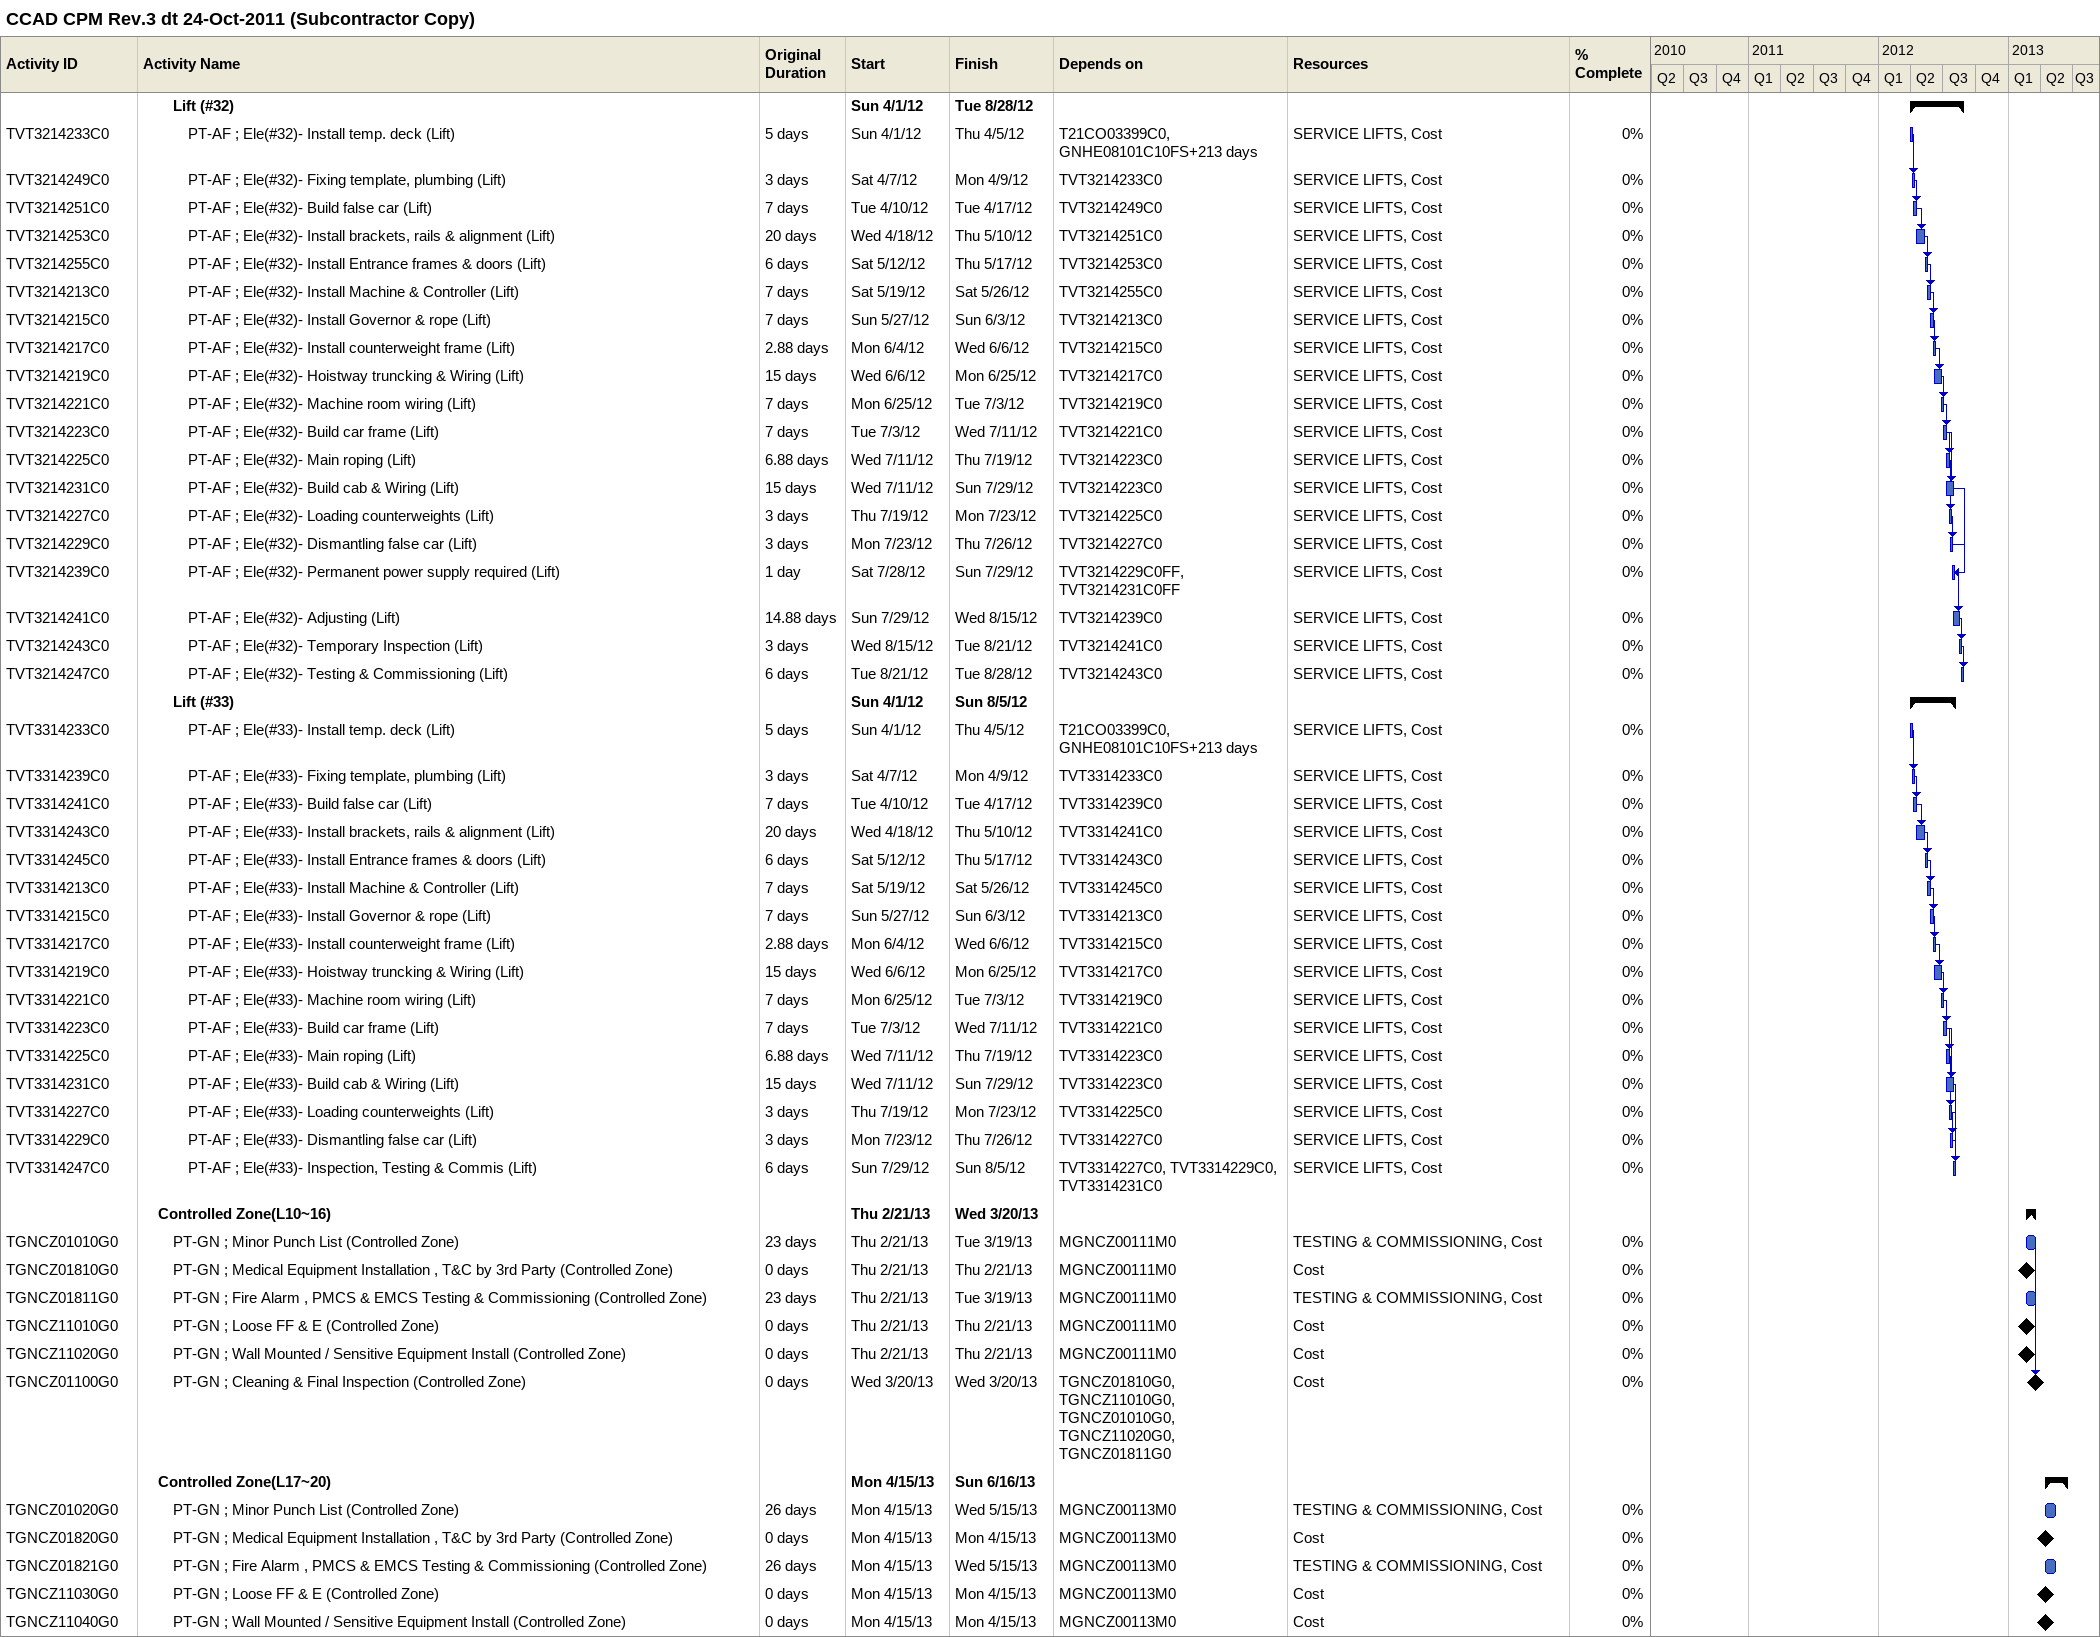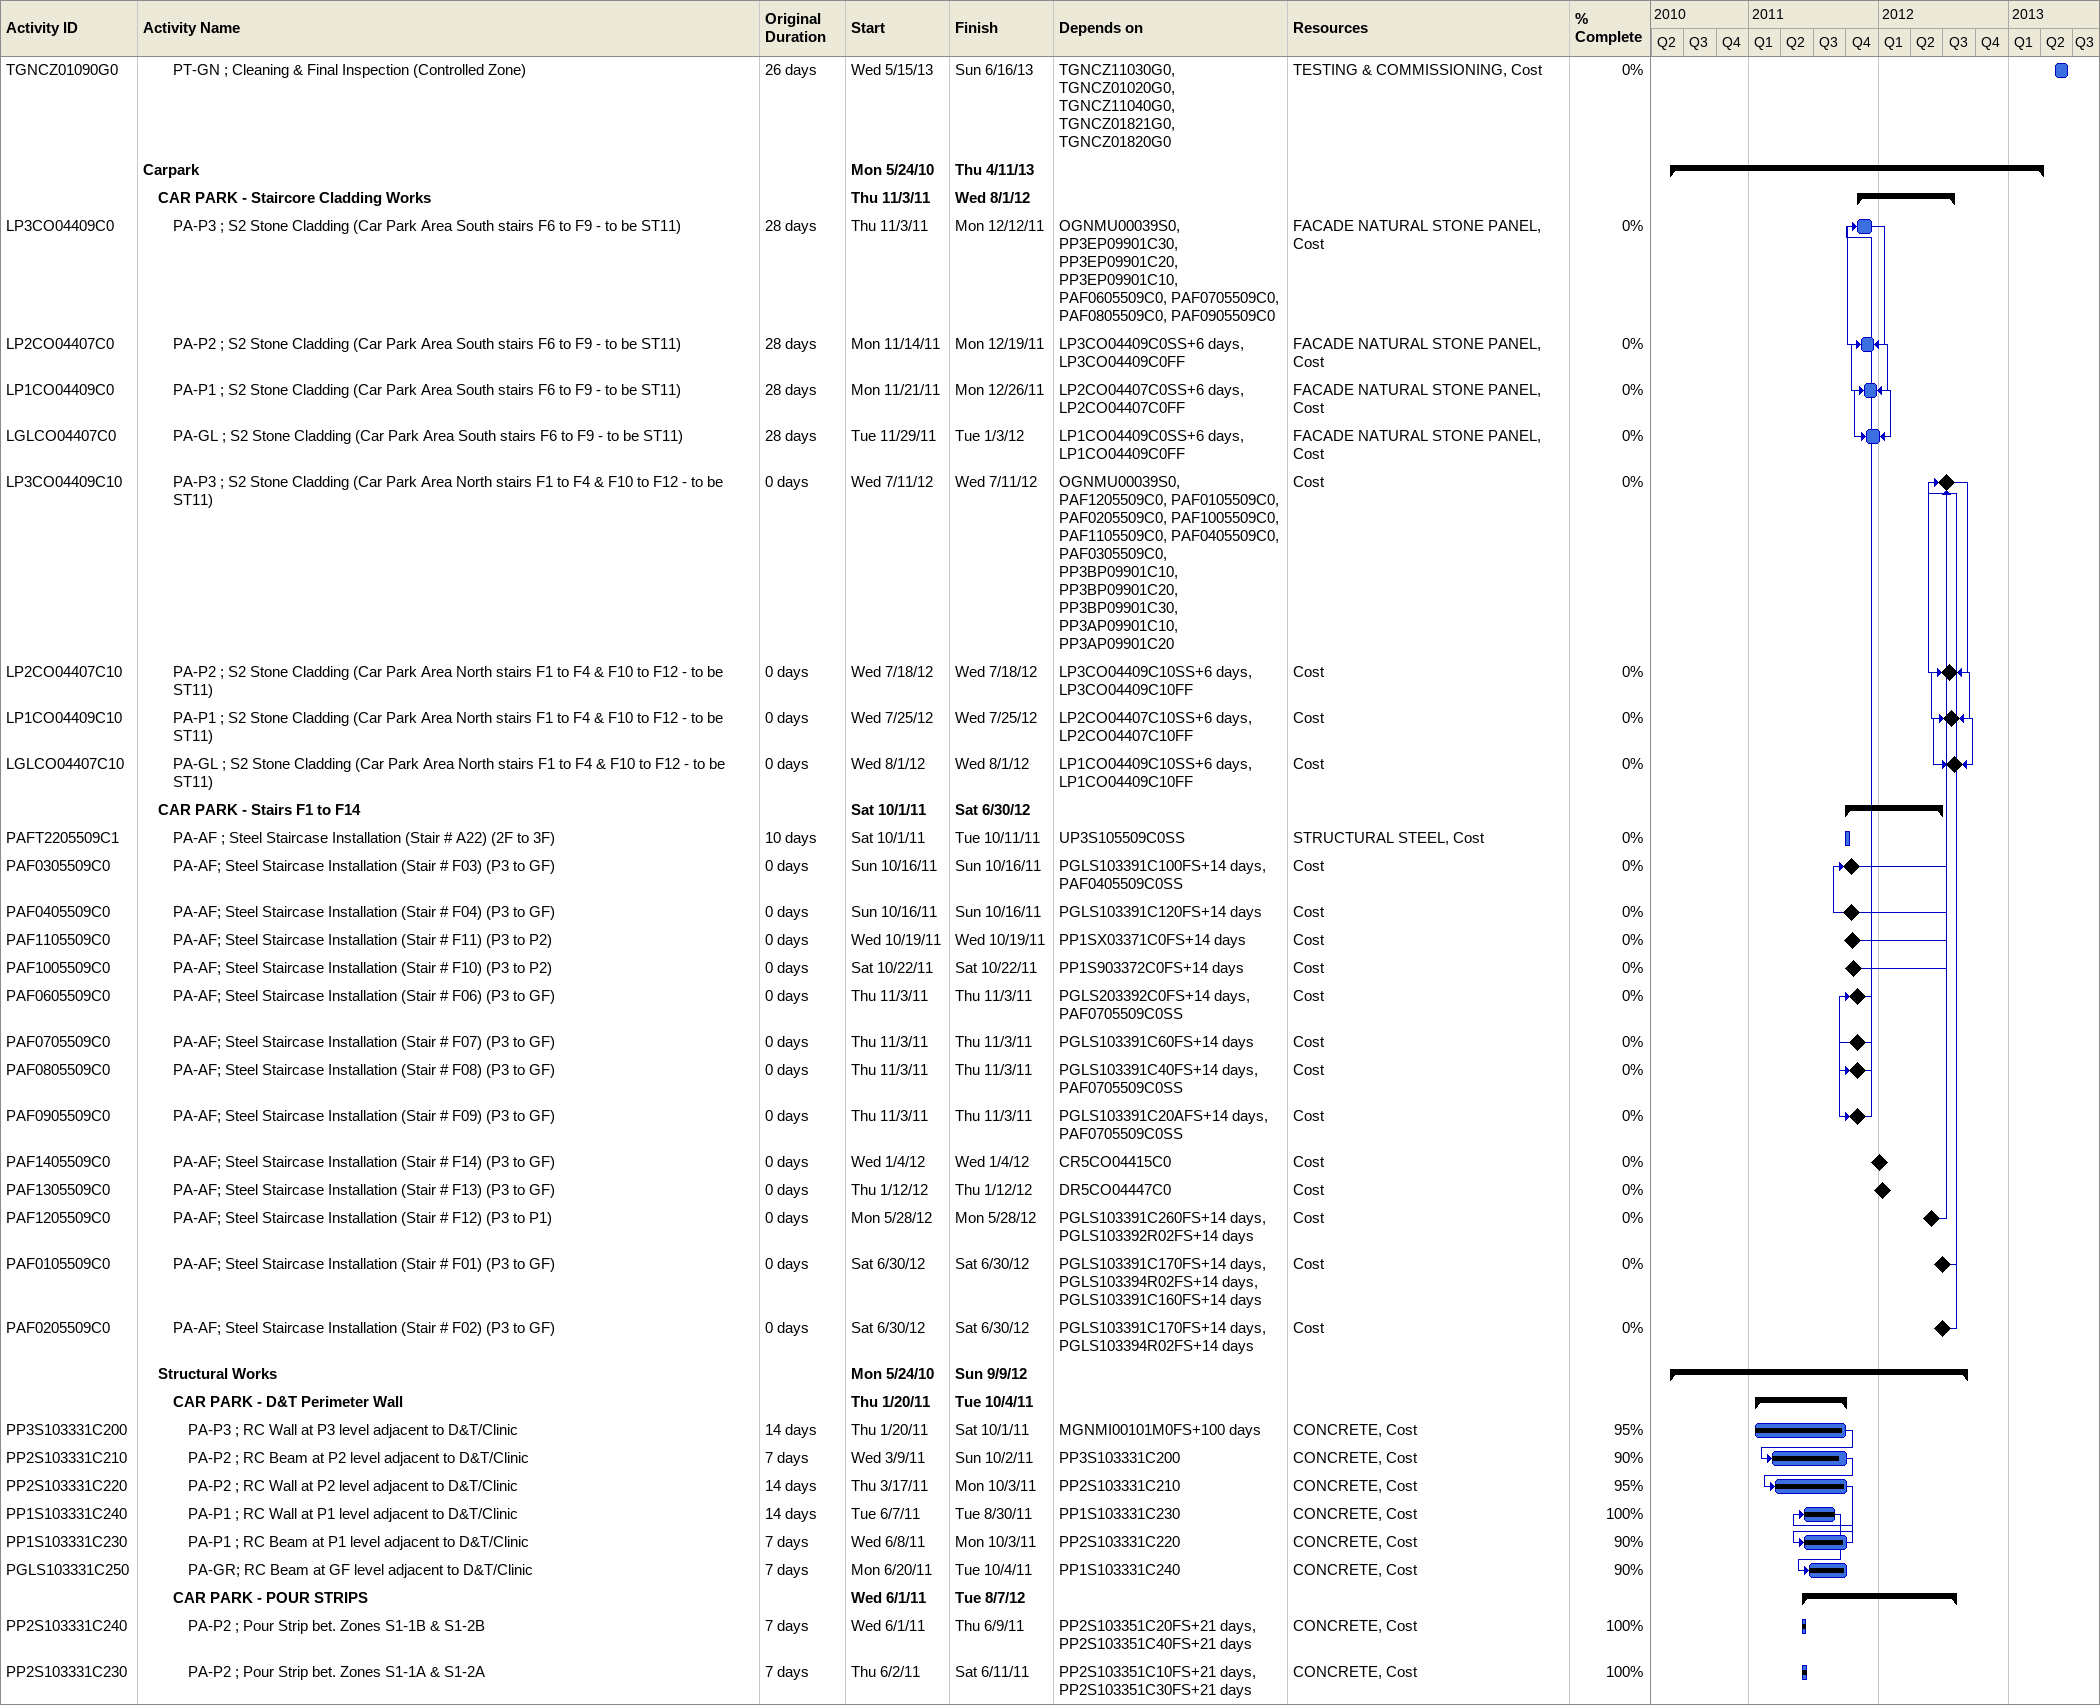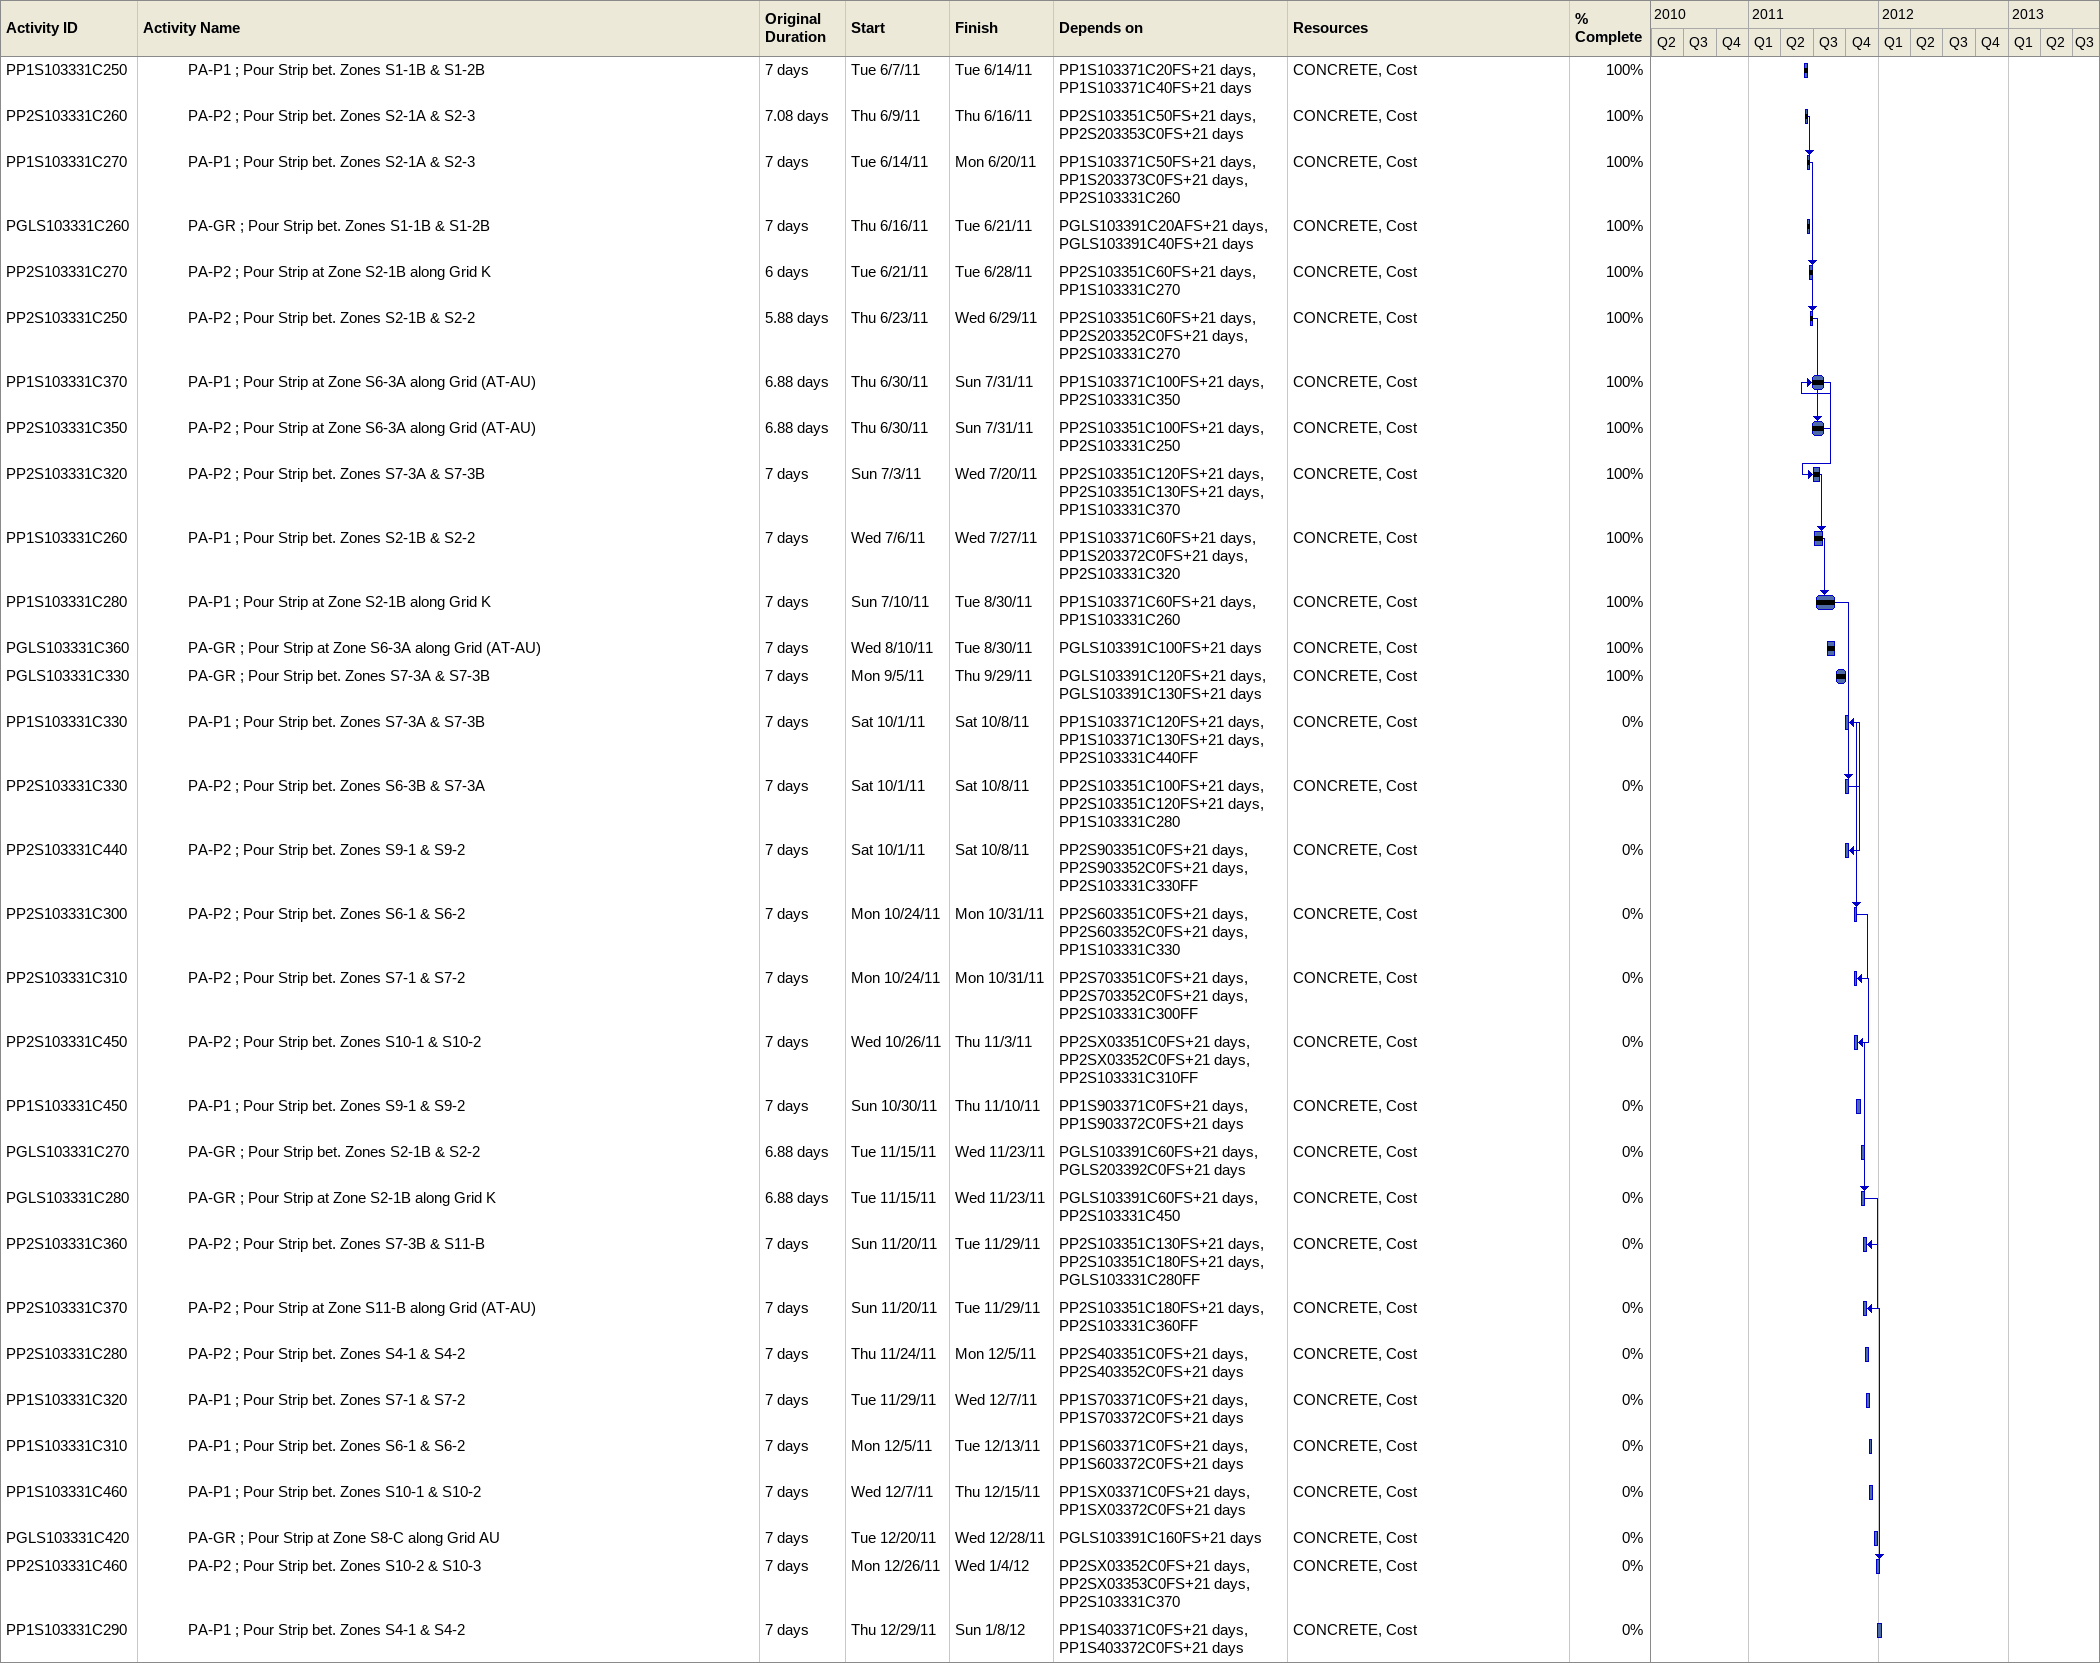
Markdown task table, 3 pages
CCAD CPM Rev.3 dt 24-Oct-2011 (Subcontractor Copy)

| ID | Level | Task | Original duration | Start | Finish | Predecessors | Resources | % complete |
|---|---|---|---|---|---|---|---|---|
|  | 3 | **Lift (#32)** |  | 2012-04-01 | 2012-08-28 |  |  |  |
| TVT3214233C0 | 4 | PT-AF ; Ele(#32)- Install temp. deck (Lift) | 5d | 2012-04-01 | 2012-04-05 | T21CO03399C0, GNHE08101C10FS+213d | SERVICE LIFTS, Cost | 0 |
| TVT3214249C0 | 4 | PT-AF ; Ele(#32)- Fixing template, plumbing (Lift) | 3d | 2012-04-07 | 2012-04-09 | TVT3214233C0 | SERVICE LIFTS, Cost | 0 |
| TVT3214251C0 | 4 | PT-AF ; Ele(#32)- Build false car (Lift) | 7d | 2012-04-10 | 2012-04-17 | TVT3214249C0 | SERVICE LIFTS, Cost | 0 |
| TVT3214253C0 | 4 | PT-AF ; Ele(#32)- Install brackets, rails & alignment (Lift) | 20d | 2012-04-18 | 2012-05-10 | TVT3214251C0 | SERVICE LIFTS, Cost | 0 |
| TVT3214255C0 | 4 | PT-AF ; Ele(#32)- Install Entrance frames & doors (Lift) | 6d | 2012-05-12 | 2012-05-17 | TVT3214253C0 | SERVICE LIFTS, Cost | 0 |
| TVT3214213C0 | 4 | PT-AF ; Ele(#32)- Install Machine & Controller (Lift) | 7d | 2012-05-19 | 2012-05-26 | TVT3214255C0 | SERVICE LIFTS, Cost | 0 |
| TVT3214215C0 | 4 | PT-AF ; Ele(#32)- Install Governor & rope (Lift) | 7d | 2012-05-27 | 2012-06-03 | TVT3214213C0 | SERVICE LIFTS, Cost | 0 |
| TVT3214217C0 | 4 | PT-AF ; Ele(#32)- Install counterweight frame (Lift) | 2.88d | 2012-06-04 | 2012-06-06 | TVT3214215C0 | SERVICE LIFTS, Cost | 0 |
| TVT3214219C0 | 4 | PT-AF ; Ele(#32)- Hoistway truncking & Wiring (Lift) | 15d | 2012-06-06 | 2012-06-25 | TVT3214217C0 | SERVICE LIFTS, Cost | 0 |
| TVT3214221C0 | 4 | PT-AF ; Ele(#32)- Machine room wiring (Lift) | 7d | 2012-06-25 | 2012-07-03 | TVT3214219C0 | SERVICE LIFTS, Cost | 0 |
| TVT3214223C0 | 4 | PT-AF ; Ele(#32)- Build car frame (Lift) | 7d | 2012-07-03 | 2012-07-11 | TVT3214221C0 | SERVICE LIFTS, Cost | 0 |
| TVT3214225C0 | 4 | PT-AF ; Ele(#32)- Main roping (Lift) | 6.88d | 2012-07-11 | 2012-07-19 | TVT3214223C0 | SERVICE LIFTS, Cost | 0 |
| TVT3214231C0 | 4 | PT-AF ; Ele(#32)- Build cab & Wiring (Lift) | 15d | 2012-07-11 | 2012-07-29 | TVT3214223C0 | SERVICE LIFTS, Cost | 0 |
| TVT3214227C0 | 4 | PT-AF ; Ele(#32)- Loading counterweights (Lift) | 3d | 2012-07-19 | 2012-07-23 | TVT3214225C0 | SERVICE LIFTS, Cost | 0 |
| TVT3214229C0 | 4 | PT-AF ; Ele(#32)- Dismantling false car (Lift) | 3d | 2012-07-23 | 2012-07-26 | TVT3214227C0 | SERVICE LIFTS, Cost | 0 |
| TVT3214239C0 | 4 | PT-AF ; Ele(#32)- Permanent power supply required (Lift) | 1d | 2012-07-28 | 2012-07-29 | TVT3214229C0FF, TVT3214231C0FF | SERVICE LIFTS, Cost | 0 |
| TVT3214241C0 | 4 | PT-AF ; Ele(#32)- Adjusting (Lift) | 14.88d | 2012-07-29 | 2012-08-15 | TVT3214239C0 | SERVICE LIFTS, Cost | 0 |
| TVT3214243C0 | 4 | PT-AF ; Ele(#32)- Temporary Inspection (Lift) | 3d | 2012-08-15 | 2012-08-21 | TVT3214241C0 | SERVICE LIFTS, Cost | 0 |
| TVT3214247C0 | 4 | PT-AF ; Ele(#32)- Testing & Commissioning (Lift) | 6d | 2012-08-21 | 2012-08-28 | TVT3214243C0 | SERVICE LIFTS, Cost | 0 |
|  | 3 | **Lift (#33)** |  | 2012-04-01 | 2012-08-05 |  |  |  |
| TVT3314233C0 | 4 | PT-AF ; Ele(#33)- Install temp. deck (Lift) | 5d | 2012-04-01 | 2012-04-05 | T21CO03399C0, GNHE08101C10FS+213d | SERVICE LIFTS, Cost | 0 |
| TVT3314239C0 | 4 | PT-AF ; Ele(#33)- Fixing template, plumbing (Lift) | 3d | 2012-04-07 | 2012-04-09 | TVT3314233C0 | SERVICE LIFTS, Cost | 0 |
| TVT3314241C0 | 4 | PT-AF ; Ele(#33)- Build false car (Lift) | 7d | 2012-04-10 | 2012-04-17 | TVT3314239C0 | SERVICE LIFTS, Cost | 0 |
| TVT3314243C0 | 4 | PT-AF ; Ele(#33)- Install brackets, rails & alignment (Lift) | 20d | 2012-04-18 | 2012-05-10 | TVT3314241C0 | SERVICE LIFTS, Cost | 0 |
| TVT3314245C0 | 4 | PT-AF ; Ele(#33)- Install Entrance frames & doors (Lift) | 6d | 2012-05-12 | 2012-05-17 | TVT3314243C0 | SERVICE LIFTS, Cost | 0 |
| TVT3314213C0 | 4 | PT-AF ; Ele(#33)- Install Machine & Controller (Lift) | 7d | 2012-05-19 | 2012-05-26 | TVT3314245C0 | SERVICE LIFTS, Cost | 0 |
| TVT3314215C0 | 4 | PT-AF ; Ele(#33)- Install Governor & rope (Lift) | 7d | 2012-05-27 | 2012-06-03 | TVT3314213C0 | SERVICE LIFTS, Cost | 0 |
| TVT3314217C0 | 4 | PT-AF ; Ele(#33)- Install counterweight frame (Lift) | 2.88d | 2012-06-04 | 2012-06-06 | TVT3314215C0 | SERVICE LIFTS, Cost | 0 |
| TVT3314219C0 | 4 | PT-AF ; Ele(#33)- Hoistway truncking & Wiring (Lift) | 15d | 2012-06-06 | 2012-06-25 | TVT3314217C0 | SERVICE LIFTS, Cost | 0 |
| TVT3314221C0 | 4 | PT-AF ; Ele(#33)- Machine room wiring (Lift) | 7d | 2012-06-25 | 2012-07-03 | TVT3314219C0 | SERVICE LIFTS, Cost | 0 |
| TVT3314223C0 | 4 | PT-AF ; Ele(#33)- Build car frame (Lift) | 7d | 2012-07-03 | 2012-07-11 | TVT3314221C0 | SERVICE LIFTS, Cost | 0 |
| TVT3314225C0 | 4 | PT-AF ; Ele(#33)- Main roping (Lift) | 6.88d | 2012-07-11 | 2012-07-19 | TVT3314223C0 | SERVICE LIFTS, Cost | 0 |
| TVT3314231C0 | 4 | PT-AF ; Ele(#33)- Build cab & Wiring (Lift) | 15d | 2012-07-11 | 2012-07-29 | TVT3314223C0 | SERVICE LIFTS, Cost | 0 |
| TVT3314227C0 | 4 | PT-AF ; Ele(#33)- Loading counterweights (Lift) | 3d | 2012-07-19 | 2012-07-23 | TVT3314225C0 | SERVICE LIFTS, Cost | 0 |
| TVT3314229C0 | 4 | PT-AF ; Ele(#33)- Dismantling false car (Lift) | 3d | 2012-07-23 | 2012-07-26 | TVT3314227C0 | SERVICE LIFTS, Cost | 0 |
| TVT3314247C0 | 4 | PT-AF ; Ele(#33)- Inspection, Testing & Commis (Lift) | 6d | 2012-07-29 | 2012-08-05 | TVT3314227C0, TVT3314229C0, TVT3314231C0 | SERVICE LIFTS, Cost | 0 |
|  | 2 | **Controlled Zone(L10~16)** |  | 2013-02-21 | 2013-03-20 |  |  |  |
| TGNCZ01010G0 | 3 | PT-GN ; Minor Punch List (Controlled Zone) | 23d | 2013-02-21 | 2013-03-19 | MGNCZ00111M0 | TESTING & COMMISSIONING, Cost | 0 |
| TGNCZ01810G0 | 3 | PT-GN ; Medical Equipment Installation , T&C by 3rd Party (Controlled Zone) | 0d | 2013-02-21 | 2013-02-21 | MGNCZ00111M0 | Cost | 0 |
| TGNCZ01811G0 | 3 | PT-GN ; Fire Alarm , PMCS & EMCS Testing & Commissioning (Controlled Zone) | 23d | 2013-02-21 | 2013-03-19 | MGNCZ00111M0 | TESTING & COMMISSIONING, Cost | 0 |
| TGNCZ11010G0 | 3 | PT-GN ; Loose FF & E (Controlled Zone) | 0d | 2013-02-21 | 2013-02-21 | MGNCZ00111M0 | Cost | 0 |
| TGNCZ11020G0 | 3 | PT-GN ; Wall Mounted / Sensitive Equipment Install (Controlled Zone) | 0d | 2013-02-21 | 2013-02-21 | MGNCZ00111M0 | Cost | 0 |
| TGNCZ01100G0 | 3 | PT-GN ; Cleaning & Final Inspection (Controlled Zone) | 0d | 2013-03-20 | 2013-03-20 | TGNCZ01810G0, TGNCZ11010G0, TGNCZ01010G0, TGNCZ11020G0, TGNCZ01811G0 | Cost | 0 |
|  | 2 | **Controlled Zone(L17~20)** |  | 2013-04-15 | 2013-06-16 |  |  |  |
| TGNCZ01020G0 | 3 | PT-GN ; Minor Punch List (Controlled Zone) | 26d | 2013-04-15 | 2013-05-15 | MGNCZ00113M0 | TESTING & COMMISSIONING, Cost | 0 |
| TGNCZ01820G0 | 3 | PT-GN ; Medical Equipment Installation , T&C by 3rd Party (Controlled Zone) | 0d | 2013-04-15 | 2013-04-15 | MGNCZ00113M0 | Cost | 0 |
| TGNCZ01821G0 | 3 | PT-GN ; Fire Alarm , PMCS & EMCS Testing & Commissioning (Controlled Zone) | 26d | 2013-04-15 | 2013-05-15 | MGNCZ00113M0 | TESTING & COMMISSIONING, Cost | 0 |
| TGNCZ11030G0 | 3 | PT-GN ; Loose FF & E (Controlled Zone) | 0d | 2013-04-15 | 2013-04-15 | MGNCZ00113M0 | Cost | 0 |
| TGNCZ11040G0 | 3 | PT-GN ; Wall Mounted / Sensitive Equipment Install (Controlled Zone) | 0d | 2013-04-15 | 2013-04-15 | MGNCZ00113M0 | Cost | 0 |
| TGNCZ01090G0 | 3 | PT-GN ; Cleaning & Final Inspection (Controlled Zone) | 26d | 2013-05-15 | 2013-06-16 | TGNCZ11030G0, TGNCZ01020G0, TGNCZ11040G0, TGNCZ01821G0, TGNCZ01820G0 | TESTING & COMMISSIONING, Cost | 0 |
|  | 1 | **Carpark** |  | 2010-05-24 | 2013-04-11 |  |  |  |
|  | 2 | **CAR PARK - Staircore Cladding Works** |  | 2011-11-03 | 2012-08-01 |  |  |  |
| LP3CO04409C0 | 3 | PA-P3 ; S2 Stone Cladding (Car Park Area South stairs F6 to F9 - to be ST11) | 28d | 2011-11-03 | 2011-12-12 | OGNMU00039S0, PP3EP09901C30, PP3EP09901C20, PP3EP09901C10, PAF0605509C0, PAF0705509C0, PAF0805509C0, PAF0905509C0 | FACADE NATURAL STONE PANEL, Cost | 0 |
| LP2CO04407C0 | 3 | PA-P2 ; S2 Stone Cladding (Car Park Area South stairs F6 to F9 - to be ST11) | 28d | 2011-11-14 | 2011-12-19 | LP3CO04409C0SS+6d, LP3CO04409C0FF | FACADE NATURAL STONE PANEL, Cost | 0 |
| LP1CO04409C0 | 3 | PA-P1 ; S2 Stone Cladding (Car Park Area South stairs F6 to F9 - to be ST11) | 28d | 2011-11-21 | 2011-12-26 | LP2CO04407C0SS+6d, LP2CO04407C0FF | FACADE NATURAL STONE PANEL, Cost | 0 |
| LGLCO04407C0 | 3 | PA-GL ; S2 Stone Cladding (Car Park Area South stairs F6 to F9 - to be ST11) | 28d | 2011-11-29 | 2012-01-03 | LP1CO04409C0SS+6d, LP1CO04409C0FF | FACADE NATURAL STONE PANEL, Cost | 0 |
| LP3CO04409C10 | 3 | PA-P3 ; S2 Stone Cladding (Car Park Area North stairs F1 to F4 & F10 to F12 - to be ST11) | 0d | 2012-07-11 | 2012-07-11 | OGNMU00039S0, PAF1205509C0, PAF0105509C0, PAF0205509C0, PAF1005509C0, PAF1105509C0, PAF0405509C0, PAF0305509C0, PP3BP09901C10, PP3BP09901C20, PP3BP09901C30, PP3AP09901C10, PP3AP09901C20 | Cost | 0 |
| LP2CO04407C10 | 3 | PA-P2 ; S2 Stone Cladding (Car Park Area North stairs F1 to F4 & F10 to F12 - to be ST11) | 0d | 2012-07-18 | 2012-07-18 | LP3CO04409C10SS+6d, LP3CO04409C10FF | Cost | 0 |
| LP1CO04409C10 | 3 | PA-P1 ; S2 Stone Cladding (Car Park Area North stairs F1 to F4 & F10 to F12 - to be ST11) | 0d | 2012-07-25 | 2012-07-25 | LP2CO04407C10SS+6d, LP2CO04407C10FF | Cost | 0 |
| LGLCO04407C10 | 3 | PA-GL ; S2 Stone Cladding (Car Park Area North stairs F1 to F4 & F10 to F12 - to be ST11) | 0d | 2012-08-01 | 2012-08-01 | LP1CO04409C10SS+6d, LP1CO04409C10FF | Cost | 0 |
|  | 2 | **CAR PARK - Stairs F1 to F14** |  | 2011-10-01 | 2012-06-30 |  |  |  |
| PAFT2205509C1 | 3 | PA-AF ; Steel Staircase Installation (Stair # A22) (2F to 3F) | 10d | 2011-10-01 | 2011-10-11 | UP3S105509C0SS | STRUCTURAL STEEL, Cost | 0 |
| PAF0305509C0 | 3 | PA-AF; Steel Staircase Installation (Stair # F03) (P3 to GF) | 0d | 2011-10-16 | 2011-10-16 | PGLS103391C100FS+14d, PAF0405509C0SS | Cost | 0 |
| PAF0405509C0 | 3 | PA-AF; Steel Staircase Installation (Stair # F04) (P3 to GF) | 0d | 2011-10-16 | 2011-10-16 | PGLS103391C120FS+14d | Cost | 0 |
| PAF1105509C0 | 3 | PA-AF; Steel Staircase Installation (Stair # F11) (P3 to P2) | 0d | 2011-10-19 | 2011-10-19 | PP1SX03371C0FS+14d | Cost | 0 |
| PAF1005509C0 | 3 | PA-AF; Steel Staircase Installation (Stair # F10) (P3 to P2) | 0d | 2011-10-22 | 2011-10-22 | PP1S903372C0FS+14d | Cost | 0 |
| PAF0605509C0 | 3 | PA-AF; Steel Staircase Installation (Stair # F06) (P3 to GF) | 0d | 2011-11-03 | 2011-11-03 | PGLS203392C0FS+14d, PAF0705509C0SS | Cost | 0 |
| PAF0705509C0 | 3 | PA-AF; Steel Staircase Installation (Stair # F07) (P3 to GF) | 0d | 2011-11-03 | 2011-11-03 | PGLS103391C60FS+14d | Cost | 0 |
| PAF0805509C0 | 3 | PA-AF; Steel Staircase Installation (Stair # F08) (P3 to GF) | 0d | 2011-11-03 | 2011-11-03 | PGLS103391C40FS+14d, PAF0705509C0SS | Cost | 0 |
| PAF0905509C0 | 3 | PA-AF; Steel Staircase Installation (Stair # F09) (P3 to GF) | 0d | 2011-11-03 | 2011-11-03 | PGLS103391C20AFS+14d, PAF0705509C0SS | Cost | 0 |
| PAF1405509C0 | 3 | PA-AF; Steel Staircase Installation (Stair # F14) (P3 to GF) | 0d | 2012-01-04 | 2012-01-04 | CR5CO04415C0 | Cost | 0 |
| PAF1305509C0 | 3 | PA-AF; Steel Staircase Installation (Stair # F13) (P3 to GF) | 0d | 2012-01-12 | 2012-01-12 | DR5CO04447C0 | Cost | 0 |
| PAF1205509C0 | 3 | PA-AF; Steel Staircase Installation (Stair # F12) (P3 to P1) | 0d | 2012-05-28 | 2012-05-28 | PGLS103391C260FS+14d, PGLS103392R02FS+14d | Cost | 0 |
| PAF0105509C0 | 3 | PA-AF; Steel Staircase Installation (Stair # F01) (P3 to GF) | 0d | 2012-06-30 | 2012-06-30 | PGLS103391C170FS+14d, PGLS103394R02FS+14d, PGLS103391C160FS+14d | Cost | 0 |
| PAF0205509C0 | 3 | PA-AF; Steel Staircase Installation (Stair # F02) (P3 to GF) | 0d | 2012-06-30 | 2012-06-30 | PGLS103391C170FS+14d, PGLS103394R02FS+14d | Cost | 0 |
|  | 2 | **Structural Works** |  | 2010-05-24 | 2012-09-09 |  |  |  |
|  | 3 | **CAR PARK - D&T Perimeter Wall** |  | 2011-01-20 | 2011-10-04 |  |  |  |
| PP3S103331C200 | 4 | PA-P3 ; RC Wall at P3 level adjacent to D&T/Clinic | 14d | 2011-01-20 | 2011-10-01 | MGNMI00101M0FS+100d | CONCRETE, Cost | 95 |
| PP2S103331C210 | 4 | PA-P2 ; RC Beam at P2 level adjacent to D&T/Clinic | 7d | 2011-03-09 | 2011-10-02 | PP3S103331C200 | CONCRETE, Cost | 90 |
| PP2S103331C220 | 4 | PA-P2 ; RC Wall at P2 level adjacent to D&T/Clinic | 14d | 2011-03-17 | 2011-10-03 | PP2S103331C210 | CONCRETE, Cost | 95 |
| PP1S103331C240 | 4 | PA-P1 ; RC Wall at P1 level adjacent to D&T/Clinic | 14d | 2011-06-07 | 2011-08-30 | PP1S103331C230 | CONCRETE, Cost | 100 |
| PP1S103331C230 | 4 | PA-P1 ; RC Beam at P1 level adjacent to D&T/Clinic | 7d | 2011-06-08 | 2011-10-03 | PP2S103331C220 | CONCRETE, Cost | 90 |
| PGLS103331C250 | 4 | PA-GR; RC Beam at GF level adjacent to D&T/Clinic | 7d | 2011-06-20 | 2011-10-04 | PP1S103331C240 | CONCRETE, Cost | 90 |
|  | 3 | **CAR PARK - POUR STRIPS** |  | 2011-06-01 | 2012-08-07 |  |  |  |
| PP2S103331C240 | 4 | PA-P2 ; Pour Strip bet. Zones S1-1B & S1-2B | 7d | 2011-06-01 | 2011-06-09 | PP2S103351C20FS+21d, PP2S103351C40FS+21d | CONCRETE, Cost | 100 |
| PP2S103331C230 | 4 | PA-P2 ; Pour Strip bet. Zones S1-1A & S1-2A | 7d | 2011-06-02 | 2011-06-11 | PP2S103351C10FS+21d, PP2S103351C30FS+21d | CONCRETE, Cost | 100 |
| PP1S103331C250 | 4 | PA-P1 ; Pour Strip bet. Zones S1-1B & S1-2B | 7d | 2011-06-07 | 2011-06-14 | PP1S103371C20FS+21d, PP1S103371C40FS+21d | CONCRETE, Cost | 100 |
| PP2S103331C260 | 4 | PA-P2 ; Pour Strip bet. Zones S2-1A & S2-3 | 7.08d | 2011-06-09 | 2011-06-16 | PP2S103351C50FS+21d, PP2S203353C0FS+21d | CONCRETE, Cost | 100 |
| PP1S103331C270 | 4 | PA-P1 ; Pour Strip bet. Zones S2-1A & S2-3 | 7d | 2011-06-14 | 2011-06-20 | PP1S103371C50FS+21d, PP1S203373C0FS+21d, PP2S103331C260 | CONCRETE, Cost | 100 |
| PGLS103331C260 | 4 | PA-GR ; Pour Strip bet. Zones S1-1B & S1-2B | 7d | 2011-06-16 | 2011-06-21 | PGLS103391C20AFS+21d, PGLS103391C40FS+21d | CONCRETE, Cost | 100 |
| PP2S103331C270 | 4 | PA-P2 ; Pour Strip at Zone S2-1B along Grid K | 6d | 2011-06-21 | 2011-06-28 | PP2S103351C60FS+21d, PP1S103331C270 | CONCRETE, Cost | 100 |
| PP2S103331C250 | 4 | PA-P2 ; Pour Strip bet. Zones S2-1B & S2-2 | 5.88d | 2011-06-23 | 2011-06-29 | PP2S103351C60FS+21d, PP2S203352C0FS+21d, PP2S103331C270 | CONCRETE, Cost | 100 |
| PP1S103331C370 | 4 | PA-P1 ; Pour Strip at Zone S6-3A along Grid (AT-AU) | 6.88d | 2011-06-30 | 2011-07-31 | PP1S103371C100FS+21d, PP2S103331C350 | CONCRETE, Cost | 100 |
| PP2S103331C350 | 4 | PA-P2 ; Pour Strip at Zone S6-3A along Grid (AT-AU) | 6.88d | 2011-06-30 | 2011-07-31 | PP2S103351C100FS+21d, PP2S103331C250 | CONCRETE, Cost | 100 |
| PP2S103331C320 | 4 | PA-P2 ; Pour Strip bet. Zones S7-3A & S7-3B | 7d | 2011-07-03 | 2011-07-20 | PP2S103351C120FS+21d, PP2S103351C130FS+21d, PP1S103331C370 | CONCRETE, Cost | 100 |
| PP1S103331C260 | 4 | PA-P1 ; Pour Strip bet. Zones S2-1B & S2-2 | 7d | 2011-07-06 | 2011-07-27 | PP1S103371C60FS+21d, PP1S203372C0FS+21d, PP2S103331C320 | CONCRETE, Cost | 100 |
| PP1S103331C280 | 4 | PA-P1 ; Pour Strip at Zone S2-1B along Grid K | 7d | 2011-07-10 | 2011-08-30 | PP1S103371C60FS+21d, PP1S103331C260 | CONCRETE, Cost | 100 |
| PGLS103331C360 | 4 | PA-GR ; Pour Strip at Zone S6-3A along Grid (AT-AU) | 7d | 2011-08-10 | 2011-08-30 | PGLS103391C100FS+21d | CONCRETE, Cost | 100 |
| PGLS103331C330 | 4 | PA-GR ; Pour Strip bet. Zones S7-3A & S7-3B | 7d | 2011-09-05 | 2011-09-29 | PGLS103391C120FS+21d, PGLS103391C130FS+21d | CONCRETE, Cost | 100 |
| PP1S103331C330 | 4 | PA-P1 ; Pour Strip bet. Zones S7-3A & S7-3B | 7d | 2011-10-01 | 2011-10-08 | PP1S103371C120FS+21d, PP1S103371C130FS+21d, PP2S103331C440FF | CONCRETE, Cost | 0 |
| PP2S103331C330 | 4 | PA-P2 ; Pour Strip bet. Zones S6-3B & S7-3A | 7d | 2011-10-01 | 2011-10-08 | PP2S103351C100FS+21d, PP2S103351C120FS+21d, PP1S103331C280 | CONCRETE, Cost | 0 |
| PP2S103331C440 | 4 | PA-P2 ; Pour Strip bet. Zones S9-1 & S9-2 | 7d | 2011-10-01 | 2011-10-08 | PP2S903351C0FS+21d, PP2S903352C0FS+21d, PP2S103331C330FF | CONCRETE, Cost | 0 |
| PP2S103331C300 | 4 | PA-P2 ; Pour Strip bet. Zones S6-1 & S6-2 | 7d | 2011-10-24 | 2011-10-31 | PP2S603351C0FS+21d, PP2S603352C0FS+21d, PP1S103331C330 | CONCRETE, Cost | 0 |
| PP2S103331C310 | 4 | PA-P2 ; Pour Strip bet. Zones S7-1 & S7-2 | 7d | 2011-10-24 | 2011-10-31 | PP2S703351C0FS+21d, PP2S703352C0FS+21d, PP2S103331C300FF | CONCRETE, Cost | 0 |
| PP2S103331C450 | 4 | PA-P2 ; Pour Strip bet. Zones S10-1 & S10-2 | 7d | 2011-10-26 | 2011-11-03 | PP2SX03351C0FS+21d, PP2SX03352C0FS+21d, PP2S103331C310FF | CONCRETE, Cost | 0 |
| PP1S103331C450 | 4 | PA-P1 ; Pour Strip bet. Zones S9-1 & S9-2 | 7d | 2011-10-30 | 2011-11-10 | PP1S903371C0FS+21d, PP1S903372C0FS+21d | CONCRETE, Cost | 0 |
| PGLS103331C270 | 4 | PA-GR ; Pour Strip bet. Zones S2-1B & S2-2 | 6.88d | 2011-11-15 | 2011-11-23 | PGLS103391C60FS+21d, PGLS203392C0FS+21d | CONCRETE, Cost | 0 |
| PGLS103331C280 | 4 | PA-GR ; Pour Strip at Zone S2-1B along Grid K | 6.88d | 2011-11-15 | 2011-11-23 | PGLS103391C60FS+21d, PP2S103331C450 | CONCRETE, Cost | 0 |
| PP2S103331C360 | 4 | PA-P2 ; Pour Strip bet. Zones S7-3B & S11-B | 7d | 2011-11-20 | 2011-11-29 | PP2S103351C130FS+21d, PP2S103351C180FS+21d, PGLS103331C280FF | CONCRETE, Cost | 0 |
| PP2S103331C370 | 4 | PA-P2 ; Pour Strip at Zone S11-B along Grid (AT-AU) | 7d | 2011-11-20 | 2011-11-29 | PP2S103351C180FS+21d, PP2S103331C360FF | CONCRETE, Cost | 0 |
| PP2S103331C280 | 4 | PA-P2 ; Pour Strip bet. Zones S4-1 & S4-2 | 7d | 2011-11-24 | 2011-12-05 | PP2S403351C0FS+21d, PP2S403352C0FS+21d | CONCRETE, Cost | 0 |
| PP1S103331C320 | 4 | PA-P1 ; Pour Strip bet. Zones S7-1 & S7-2 | 7d | 2011-11-29 | 2011-12-07 | PP1S703371C0FS+21d, PP1S703372C0FS+21d | CONCRETE, Cost | 0 |
| PP1S103331C310 | 4 | PA-P1 ; Pour Strip bet. Zones S6-1 & S6-2 | 7d | 2011-12-05 | 2011-12-13 | PP1S603371C0FS+21d, PP1S603372C0FS+21d | CONCRETE, Cost | 0 |
| PP1S103331C460 | 4 | PA-P1 ; Pour Strip bet. Zones S10-1 & S10-2 | 7d | 2011-12-07 | 2011-12-15 | PP1SX03371C0FS+21d, PP1SX03372C0FS+21d | CONCRETE, Cost | 0 |
| PGLS103331C420 | 4 | PA-GR ; Pour Strip at Zone S8-C along Grid AU | 7d | 2011-12-20 | 2011-12-28 | PGLS103391C160FS+21d | CONCRETE, Cost | 0 |
| PP2S103331C460 | 4 | PA-P2 ; Pour Strip bet. Zones S10-2 & S10-3 | 7d | 2011-12-26 | 2012-01-04 | PP2SX03352C0FS+21d, PP2SX03353C0FS+21d, PP2S103331C370 | CONCRETE, Cost | 0 |
| PP1S103331C290 | 4 | PA-P1 ; Pour Strip bet. Zones S4-1 & S4-2 | 7d | 2011-12-29 | 2012-01-08 | PP1S403371C0FS+21d, PP1S403372C0FS+21d | CONCRETE, Cost | 0 |
